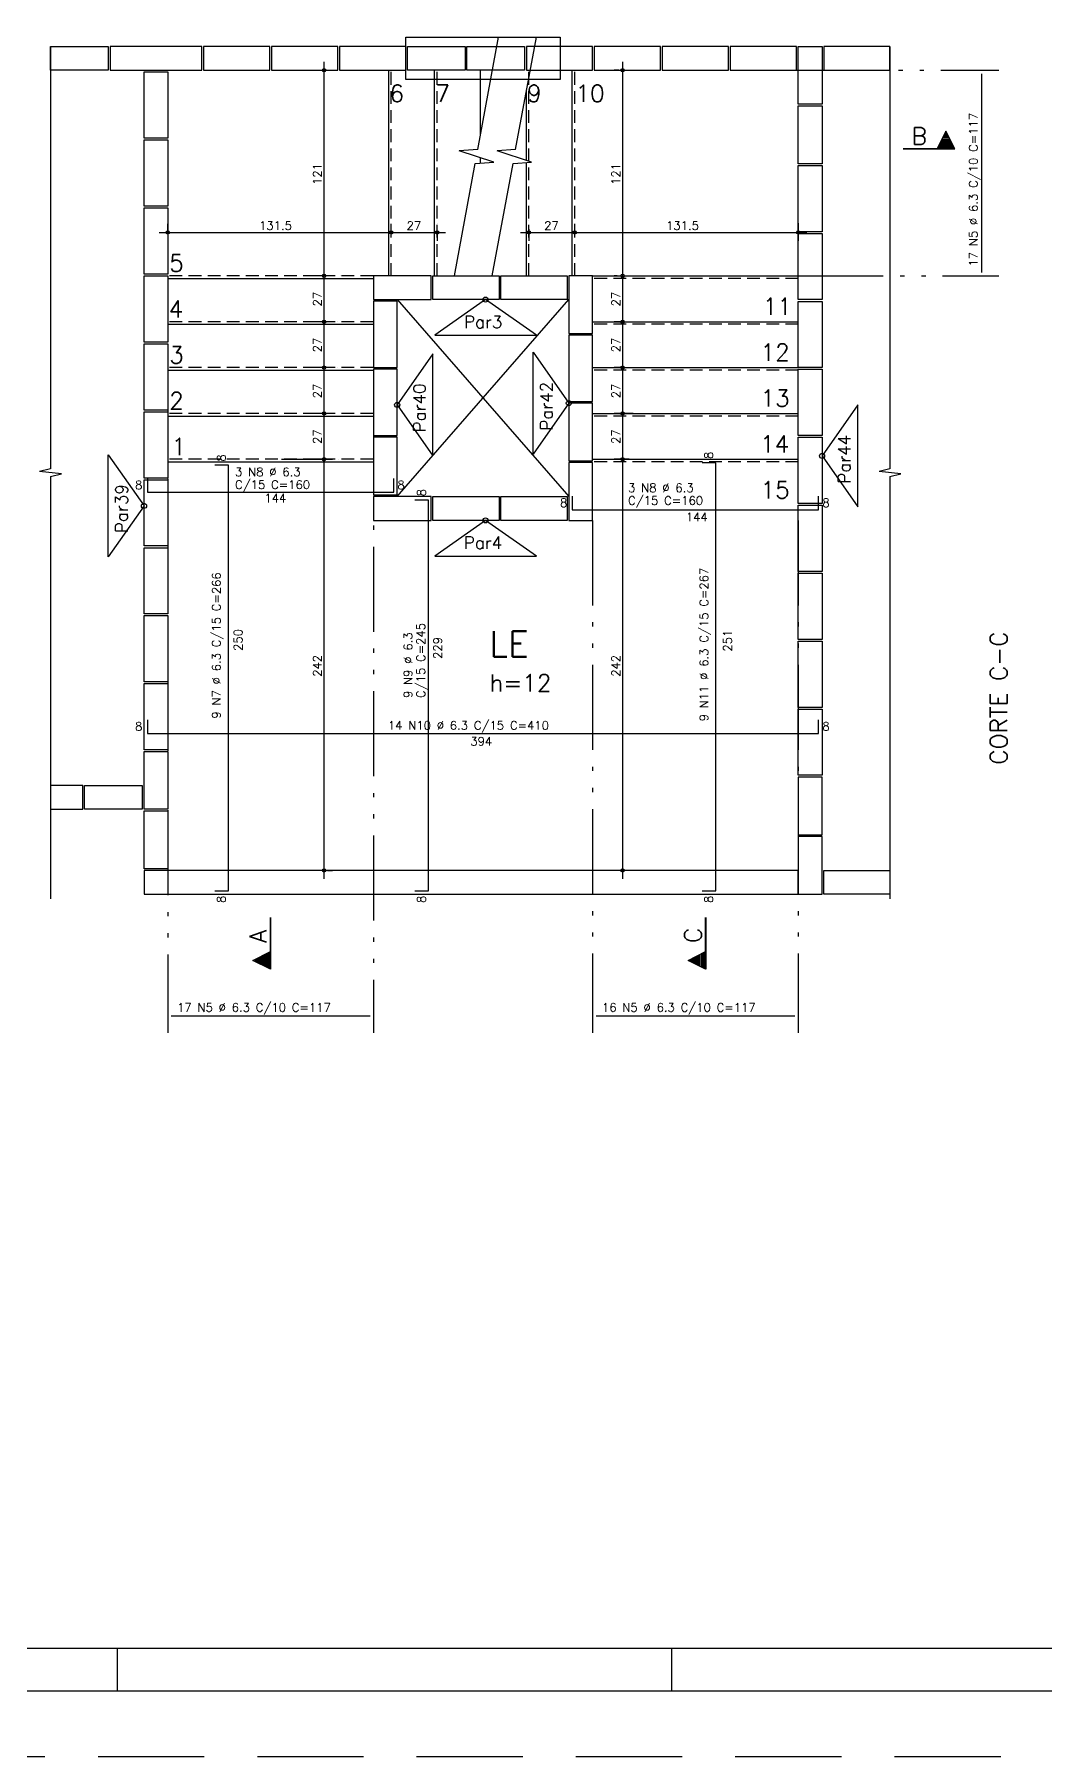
# Model space of a CAD drawing. Extents: x -3.5 to 84.5, y -1.5 to 60.9.
# Drawn here: x 17.46 to 41.23, y -1.55 to 39 of the extents above; entities that cross this region are included whole.
import ezdxf

# ---------------------------------------------------------------- set-up
doc = ezdxf.new("R2010")
doc.units = 0
doc.header["$MEASUREMENT"] = 0
for name, pattern in [('ESTILO_TQS_0001', [0.45, 0.3, -0.15]), ('ESTILO_TQS_0004', [3.3, 2, -0.4, 0.05, -0.4, 0.05, -0.4]), ('HIDDEN', [0.375, 0.25, -0.125])]:
    doc.linetypes.add(name, pattern=pattern)
doc.layers.get('0').update_dxf_attribs({"linetype": 'CONTINUOUS'})
doc.layers.get('Defpoints').update_dxf_attribs({"linetype": 'CONTINUOUS'})
for name, color, linetype in [('ARQ_FOLHA', 7, 'CONTINUOUS'), ('PENA_01', 1, 'CONTINUOUS'), ('PENA_02', 2, 'CONTINUOUS'), ('PENA_03', 3, 'CONTINUOUS'), ('PENA_04', 4, 'CONTINUOUS'), ('PENA_05', 5, 'CONTINUOUS')]:
    doc.layers.add(name, color=color, linetype=linetype)
doc.styles.get("Standard").update_dxf_attribs({"font": 'ROMANS.SHX'})

# ---------------------------------------------------------------- blocks, each defined once
blk = doc.blocks.new('FOLHA A1 - 841 X 594')
at = {"layer": 'ARQ_FOLHA', "color": 1}
for p, q in [((-631, 10), (-631, 0)), ((-500.5, 10), (-500.5, 0))]:
    blk.add_line(p, q, dxfattribs=at)
for points in [[(-841, 0), (0, 0), (0, 594), (-841, 594)], [(-816, 10), (-10, 10), (-10, 584), (-816, 584)]]:
    blk.add_lwpolyline(points, close=True, dxfattribs=at)
at = {"layer": 'Defpoints', "color": 8, "linetype": 'HIDDEN', "ltscale": 100}
blk.add_lwpolyline([(-860.5, 609.5), (-860.5, -15.5), (19.5, -15.5), (19.5, 609.5)], close=True, dxfattribs=at)
blk = doc.blocks.new('*U24')
blk.add_blockref('FOLHA A1 - 841 X 594', (0, 0))

msp = doc.modelspace()

# ---------------------------------------------------------------- linework, layer by layer
at = {"layer": 'PENA_01', "linetype": 'Continuous'}
for p, q in [((27.892, 36.291), (28.38, 38.934)), ((28.784, 36.291), (29.273, 38.934)), ((17.836, 38.714), (17.836, 28.771)), ((37.596, 38.714), (37.596, 28.771)), ((24.274, 33.114), (24.274, 38.354)), ((24.361, 38.154), (24.474, 38.154)), ((31.216, 38.154), (31.102, 38.154)), ((31.302, 38.354), (31.302, 33.114)), ((27.342, 33.314), (27.831, 35.958)), ((28.235, 33.314), (28.723, 35.958)), ((20.596, 34.334), (20.596, 34.537)), ((25.856, 34.442), (25.856, 34.537)), ((25.856, 34.442), (25.856, 34.537)), ((30.176, 34.465), (30.176, 34.537)), ((30.176, 34.465), (30.176, 34.537)), ((35.436, 34.556), (35.436, 34.137)), ((20.396, 34.337), (26.056, 34.337)), ((25.656, 34.337), (27.136, 34.337)), ((26.936, 34.35), (26.936, 34.137)), ((28.896, 34.337), (30.376, 34.337)), ((29.096, 34.415), (29.096, 34.137)), ((29.976, 34.337), (35.636, 34.337)), ((24.455, 33.314), (24.074, 33.314)), ((24.519, 33.314), (24.074, 33.314)), ((24.274, 32.034), (24.274, 33.514)), ((31.172, 33.314), (31.102, 33.314)), ((31.172, 33.314), (31.102, 33.314)), ((31.302, 33.514), (31.302, 32.034)), ((24.481, 32.234), (24.074, 32.234)), ((24.38, 32.234), (24.074, 32.234)), ((24.274, 30.954), (24.274, 32.434)), ((31.323, 32.234), (31.102, 32.234)), ((31.323, 32.234), (31.102, 32.234)), ((31.302, 32.434), (31.302, 30.954)), ((24.274, 29.874), (24.274, 31.354)), ((31.302, 31.354), (31.302, 29.874)), ((24.401, 31.154), (24.074, 31.154)), ((24.401, 31.154), (24.074, 31.154)), ((31.323, 31.154), (31.102, 31.154)), ((31.323, 31.154), (31.102, 31.154)), ((24.326, 30.074), (24.074, 30.074)), ((24.326, 30.074), (24.074, 30.074)), ((24.274, 28.794), (24.274, 30.274)), ((31.548, 30.074), (31.102, 30.074)), ((31.548, 30.074), (31.102, 30.074)), ((31.302, 30.274), (31.302, 28.794)), ((23.273, 28.994), (24.474, 28.994)), ((24.408, 28.994), (24.074, 28.994)), ((24.274, 19.114), (24.274, 29.194)), ((31.455, 28.994), (31.102, 28.994)), ((31.455, 28.994), (31.102, 28.994)), ((31.302, 29.194), (31.302, 19.114)), ((17.836, 28.589), (17.836, 18.645)), ((37.596, 28.589), (37.596, 18.645)), ((24.356, 19.314), (24.474, 19.314)), ((31.776, 19.314), (31.102, 19.314))]:
    msp.add_line(p, q, dxfattribs=at)
at = {"layer": 'PENA_01', "linetype": 'ESTILO_TQS_0001'}
for p, q in [((25.856, 33.314), (25.856, 38.154)), ((26.936, 33.314), (26.936, 38.154)), ((29.096, 33.314), (29.096, 38.154)), ((30.176, 33.314), (30.176, 38.154)), ((25.436, 33.314), (20.596, 33.314)), ((35.436, 33.254), (30.596, 33.254)), ((25.436, 32.234), (20.596, 32.234)), ((35.436, 32.174), (30.596, 32.174)), ((25.436, 31.154), (20.596, 31.154)), ((35.436, 31.094), (30.596, 31.094)), ((25.436, 30.074), (20.596, 30.074)), ((35.436, 30.014), (30.596, 30.014)), ((25.436, 28.994), (20.596, 28.994)), ((35.436, 28.934), (30.596, 28.934))]:
    msp.add_line(p, q, dxfattribs=at)
at = {"layer": 'PENA_01', "linetype": 'ESTILO_TQS_0004'}
for p, q in [((35.396, 38.154), (40.158, 38.154)), ((35.436, 33.314), (40.158, 33.314)), ((20.596, 30.934), (20.596, 15.488)), ((25.436, 30.336), (25.436, 15.488)), ((30.596, 27.556), (30.596, 15.488)), ((35.436, 27.556), (35.436, 15.488))]:
    msp.add_line(p, q, dxfattribs=at)
at = {"layer": 'PENA_01', "linetype": 'Continuous'}
for points in [[(19.196, 38.154), (17.836, 38.154), (17.836, 38.714), (19.196, 38.714), (19.196, 38.154)], [(21.396, 38.714), (19.236, 38.714), (19.236, 38.154), (21.396, 38.154), (21.396, 38.714)], [(21.436, 38.154), (22.996, 38.154), (22.996, 38.714), (21.436, 38.714), (21.436, 38.154)], [(23.036, 38.154), (24.596, 38.154), (24.596, 38.714), (23.036, 38.714), (23.036, 38.154)], [(24.636, 38.154), (26.196, 38.154), (26.196, 38.714), (24.636, 38.714), (24.636, 38.154)], [(27.596, 38.154), (26.236, 38.154), (26.236, 38.714), (27.596, 38.714), (27.596, 38.154)], [(28.996, 38.154), (27.636, 38.154), (27.636, 38.714), (28.996, 38.714), (28.996, 38.154)], [(29.036, 38.154), (30.596, 38.154), (30.596, 38.714), (29.036, 38.714), (29.036, 38.154)], [(30.636, 38.154), (32.196, 38.154), (32.196, 38.714), (30.636, 38.714), (30.636, 38.154)], [(32.236, 38.154), (33.796, 38.154), (33.796, 38.714), (32.236, 38.714), (32.236, 38.154)], [(33.836, 38.154), (35.396, 38.154), (35.396, 38.714), (33.836, 38.714), (33.836, 38.154)], [(35.996, 38.714), (35.996, 37.354), (35.436, 37.354), (35.436, 38.714), (35.996, 38.714)], [(36.036, 38.154), (37.596, 38.154), (37.596, 38.714), (36.036, 38.714), (36.036, 38.154)], [(20.036, 36.554), (20.036, 38.114), (20.596, 38.114), (20.596, 36.554), (20.036, 36.554)], [(35.996, 37.314), (35.996, 35.954), (35.436, 35.954), (35.436, 37.314), (35.996, 37.314)], [(20.036, 34.954), (20.036, 36.514), (20.596, 36.514), (20.596, 34.954), (20.036, 34.954)], [(35.436, 34.354), (35.436, 35.914), (35.996, 35.914), (35.996, 34.354), (35.436, 34.354)], [(20.036, 33.354), (20.036, 34.914), (20.596, 34.914), (20.596, 33.354), (20.036, 33.354)], [(35.436, 32.754), (35.436, 34.314), (35.996, 34.314), (35.996, 32.754), (35.436, 32.754)], [(20.036, 31.754), (20.036, 33.314), (20.596, 33.314), (20.596, 31.754), (20.036, 31.754)], [(25.436, 32.754), (26.796, 32.754), (26.796, 33.314), (25.436, 33.314), (25.436, 32.754)], [(26.836, 33.314), (28.396, 33.314), (28.396, 32.754), (26.836, 32.754), (26.836, 33.314)], [(28.436, 33.314), (29.996, 33.314), (29.996, 32.754), (28.436, 32.754), (28.436, 33.314)], [(30.036, 33.314), (30.036, 31.954), (30.596, 31.954), (30.596, 33.314), (30.036, 33.314)], [(25.996, 31.156), (25.996, 32.716), (25.436, 32.716), (25.436, 31.156), (25.996, 31.156)], [(25.996, 32.754), (30.036, 28.116)], [(25.996, 28.116), (30.036, 32.754)], [(35.436, 31.154), (35.436, 32.714), (35.996, 32.714), (35.996, 31.154), (35.436, 31.154)], [(20.036, 30.154), (20.036, 31.714), (20.596, 31.714), (20.596, 30.154), (20.036, 30.154)], [(30.596, 30.356), (30.596, 31.916), (30.036, 31.916), (30.036, 30.356), (30.596, 30.356)], [(25.996, 29.556), (25.996, 31.116), (25.436, 31.116), (25.436, 29.556), (25.996, 29.556)], [(35.436, 29.554), (35.436, 31.114), (35.996, 31.114), (35.996, 29.554), (35.436, 29.554)], [(20.036, 28.554), (20.036, 30.114), (20.596, 30.114), (20.596, 28.554), (20.036, 28.554)], [(30.596, 28.956), (30.596, 30.316), (30.036, 30.316), (30.036, 28.956), (30.596, 28.956)], [(25.436, 29.516), (25.436, 28.156), (25.996, 28.156), (25.996, 29.516), (25.436, 29.516)], [(35.436, 27.954), (35.436, 29.514), (35.996, 29.514), (35.996, 27.954), (35.436, 27.954)], [(30.596, 27.556), (30.596, 28.916), (30.036, 28.916), (30.036, 27.556), (30.596, 27.556)], [(20.036, 26.954), (20.036, 28.514), (20.596, 28.514), (20.596, 26.954), (20.036, 26.954)], [(25.436, 27.556), (26.796, 27.556), (26.796, 28.116), (25.436, 28.116), (25.436, 27.556)], [(26.836, 28.116), (28.396, 28.116), (28.396, 27.556), (26.836, 27.556), (26.836, 28.116)], [(28.436, 28.116), (29.996, 28.116), (29.996, 27.556), (28.436, 27.556), (28.436, 28.116)], [(35.436, 26.354), (35.436, 27.914), (35.996, 27.914), (35.996, 26.354), (35.436, 26.354)], [(20.036, 25.354), (20.036, 26.914), (20.596, 26.914), (20.596, 25.354), (20.036, 25.354)], [(35.436, 24.754), (35.436, 26.314), (35.996, 26.314), (35.996, 24.754), (35.436, 24.754)], [(20.036, 23.754), (20.036, 25.314), (20.596, 25.314), (20.596, 23.754), (20.036, 23.754)], [(35.436, 23.154), (35.436, 24.714), (35.996, 24.714), (35.996, 23.154), (35.436, 23.154)], [(20.036, 22.154), (20.036, 23.714), (20.596, 23.714), (20.596, 22.154), (20.036, 22.154)], [(35.436, 21.554), (35.436, 23.114), (35.996, 23.114), (35.996, 21.554), (35.436, 21.554)], [(20.036, 20.754), (20.036, 22.114), (20.596, 22.114), (20.596, 20.754), (20.036, 20.754)], [(35.996, 20.154), (35.996, 21.514), (35.436, 21.514), (35.436, 20.154), (35.996, 20.154)], [(17.836, 20.754), (18.596, 20.754), (18.596, 21.314)], [(18.596, 21.314), (17.836, 21.314)], [(18.636, 21.314), (19.996, 21.314), (19.996, 20.754), (18.636, 20.754), (18.636, 21.314)], [(20.036, 19.354), (20.036, 20.714), (20.596, 20.714), (20.596, 19.354), (20.036, 19.354)], [(35.996, 18.754), (35.996, 20.114), (35.436, 20.114), (35.436, 18.754), (35.996, 18.754)], [(20.036, 18.754), (35.436, 18.754), (35.436, 19.314), (20.036, 19.314), (20.036, 18.754)], [(36.036, 19.314), (37.596, 19.314), (37.596, 18.754), (36.036, 18.754), (36.036, 19.314)]]:
    msp.add_lwpolyline(points, dxfattribs=at)
at = {"layer": 'PENA_02', "linetype": 'Continuous'}
for points in [[(25.796, 33.314), (25.796, 38.154)], [(26.876, 33.314), (26.876, 38.154)], [(27.956, 36.635), (27.956, 38.154)], [(30.116, 33.314), (30.116, 38.154)], [(29.036, 36.033), (29.036, 37.651)], [(27.956, 35.968), (27.956, 36.094)], [(29.036, 33.314), (29.036, 35.983)], [(20.596, 33.254), (25.436, 33.254)], [(30.596, 33.314), (35.436, 33.314)], [(20.596, 32.174), (25.436, 32.174)], [(30.596, 32.234), (35.436, 32.234)], [(20.596, 31.094), (25.436, 31.094)], [(30.596, 31.154), (35.436, 31.154)], [(20.596, 30.014), (25.436, 30.014)], [(30.596, 30.074), (35.436, 30.074)], [(20.596, 28.934), (25.436, 28.934)], [(30.596, 28.994), (35.436, 28.994)]]:
    msp.add_lwpolyline(points, dxfattribs=at)
for centre, radius in [((24.274, 38.154), 0.04), ((24.274, 38.154), 0.02), ((31.302, 38.154), 0.04), ((31.302, 38.154), 0.02), ((20.596, 34.337), 0.04), ((20.596, 34.337), 0.02), ((25.856, 34.337), 0.04), ((25.856, 34.337), 0.04), ((25.856, 34.337), 0.02), ((25.856, 34.337), 0.02), ((26.936, 34.337), 0.04), ((26.936, 34.337), 0.02), ((29.096, 34.337), 0.04), ((29.096, 34.337), 0.02), ((30.176, 34.337), 0.04), ((30.176, 34.337), 0.04), ((30.176, 34.337), 0.02), ((30.176, 34.337), 0.02), ((35.436, 34.337), 0.04), ((35.436, 34.337), 0.02), ((24.274, 33.314), 0.04), ((24.274, 33.314), 0.04), ((24.274, 33.314), 0.02), ((24.274, 33.314), 0.02), ((31.302, 33.314), 0.04), ((31.302, 33.314), 0.04), ((31.302, 33.314), 0.02), ((31.302, 33.314), 0.02), ((24.274, 32.234), 0.04), ((24.274, 32.234), 0.04), ((24.274, 32.234), 0.02), ((24.274, 32.234), 0.02), ((31.302, 32.234), 0.04), ((31.302, 32.234), 0.04), ((31.302, 32.234), 0.02), ((31.302, 32.234), 0.02), ((24.274, 31.154), 0.04), ((24.274, 31.154), 0.04), ((24.274, 31.154), 0.02), ((24.274, 31.154), 0.02), ((31.302, 31.154), 0.04), ((31.302, 31.154), 0.04), ((31.302, 31.154), 0.02), ((31.302, 31.154), 0.02), ((24.274, 30.074), 0.04), ((24.274, 30.074), 0.04), ((24.274, 30.074), 0.02), ((24.274, 30.074), 0.02), ((31.302, 30.074), 0.04), ((31.302, 30.074), 0.04), ((31.302, 30.074), 0.02), ((31.302, 30.074), 0.02), ((24.274, 28.994), 0.04), ((24.274, 28.994), 0.04), ((24.274, 28.994), 0.02), ((24.274, 28.994), 0.02), ((31.302, 28.994), 0.04), ((31.302, 28.994), 0.04), ((31.302, 28.994), 0.02), ((31.302, 28.994), 0.02), ((24.274, 19.314), 0.04), ((24.274, 19.314), 0.02), ((31.302, 19.314), 0.04), ((31.302, 19.314), 0.02)]:
    msp.add_circle(centre, radius, dxfattribs=at)
at = {"layer": 'PENA_03', "linetype": 'Continuous'}
for p, q in [((24.161, 38.154), (24.161, 38.154)), ((31.416, 38.154), (31.416, 38.154)), ((27.892, 36.291), (27.456, 36.257)), ((28.267, 35.992), (27.456, 36.257)), ((28.784, 36.291), (28.348, 36.257)), ((29.16, 35.992), (28.348, 36.257)), ((27.831, 35.958), (28.267, 35.992)), ((28.723, 35.958), (29.16, 35.992)), ((26.936, 34.55), (26.936, 34.55)), ((29.096, 34.615), (29.096, 34.615)), ((35.436, 34.756), (35.436, 34.756)), ((20.596, 34.134), (20.596, 34.134)), ((25.856, 34.242), (25.856, 34.242)), ((25.856, 34.242), (25.856, 34.242)), ((30.176, 34.265), (30.176, 34.265)), ((30.176, 34.265), (30.176, 34.265)), ((24.655, 33.314), (24.655, 33.314)), ((24.719, 33.314), (24.719, 33.314)), ((31.372, 33.314), (31.372, 33.314)), ((31.372, 33.314), (31.372, 33.314)), ((24.58, 32.234), (24.58, 32.234)), ((24.681, 32.234), (24.681, 32.234)), ((31.523, 32.234), (31.523, 32.234)), ((31.523, 32.234), (31.523, 32.234)), ((24.601, 31.154), (24.601, 31.154)), ((24.601, 31.154), (24.601, 31.154)), ((31.523, 31.154), (31.523, 31.154)), ((31.523, 31.154), (31.523, 31.154)), ((24.526, 30.074), (24.526, 30.074)), ((24.526, 30.074), (24.526, 30.074)), ((31.748, 30.074), (31.748, 30.074)), ((31.748, 30.074), (31.748, 30.074)), ((23.073, 28.994), (23.073, 28.994)), ((24.608, 28.994), (24.608, 28.994)), ((31.655, 28.994), (31.655, 28.994)), ((31.655, 28.994), (31.655, 28.994)), ((17.836, 28.771), (17.579, 28.71)), ((18.093, 28.649), (17.579, 28.71)), ((17.836, 28.589), (18.093, 28.649)), ((37.596, 28.771), (37.339, 28.71)), ((37.853, 28.649), (37.339, 28.71)), ((37.596, 28.589), (37.853, 28.649)), ((24.156, 19.314), (24.156, 19.314)), ((31.976, 19.314), (31.976, 19.314))]:
    msp.add_line(p, q, dxfattribs=at)
for points in [[(26.196, 38.934), (29.836, 38.934), (29.836, 37.934), (26.196, 37.934), (26.196, 38.934)], [(39.119, 36.307), (38.914, 36.716), (38.709, 36.307), (39.119, 36.307)], [(29.278, 31.914), (28.078, 32.754), (26.878, 31.914), (29.278, 31.914)], [(26.836, 31.476), (25.996, 30.276), (26.836, 29.076), (26.836, 31.476)], [(29.196, 31.516), (30.036, 30.316), (29.196, 29.116), (29.196, 31.516)], [(36.836, 30.274), (35.996, 29.074), (36.836, 27.874), (36.836, 30.274)], [(19.196, 29.098), (20.036, 27.898), (19.196, 26.698), (19.196, 29.098)], [(29.278, 26.716), (28.078, 27.556), (26.878, 26.716), (29.278, 26.716)], [(23.014, 16.993), (22.605, 17.197), (23.014, 17.402), (23.014, 16.993)], [(33.257, 16.993), (32.848, 17.197), (33.257, 17.402), (33.257, 16.993)]]:
    msp.add_lwpolyline(points, dxfattribs=at)
for centre in [(28.078, 32.754), (25.996, 30.276), (30.036, 30.316), (35.996, 29.074), (20.036, 27.898), (28.078, 27.556)]:
    msp.add_circle(centre, 0.06, dxfattribs=at)
at = {"layer": 'PENA_04', "linetype": 'Continuous'}
for p, q in [((38.914, 36.72), (38.708, 36.307)), ((38.914, 36.716), (38.709, 36.307)), ((39.024, 36.497), (38.804, 36.497)), ((39.008, 36.528), (38.82, 36.528)), ((38.992, 36.56), (38.836, 36.56)), ((38.976, 36.592), (38.852, 36.592)), ((38.96, 36.624), (38.868, 36.624)), ((38.944, 36.656), (38.884, 36.656)), ((38.928, 36.688), (38.9, 36.688)), ((39.121, 36.305), (38.914, 36.72)), ((39.119, 36.307), (38.914, 36.716)), ((39.119, 36.307), (37.906, 36.307)), ((37.906, 36.305), (39.121, 36.305)), ((39.104, 36.337), (38.725, 36.337)), ((39.088, 36.369), (38.741, 36.369)), ((39.072, 36.401), (38.756, 36.401)), ((39.056, 36.433), (38.772, 36.433)), ((39.04, 36.465), (38.788, 36.465)), ((23.014, 16.993), (23.014, 18.206)), ((23.016, 18.206), (23.016, 16.99)), ((33.257, 16.993), (33.257, 18.206)), ((33.259, 18.206), (33.259, 16.99)), ((22.601, 17.197), (23.014, 17.404)), ((23.016, 16.99), (22.601, 17.197)), ((22.605, 17.197), (23.014, 17.402)), ((23.014, 16.993), (22.605, 17.197)), ((22.633, 17.183), (22.633, 17.211)), ((22.665, 17.167), (22.665, 17.227)), ((22.697, 17.152), (22.697, 17.243)), ((22.729, 17.136), (22.729, 17.259)), ((22.76, 17.12), (22.76, 17.275)), ((22.793, 17.104), (22.792, 17.291)), ((22.824, 17.088), (22.824, 17.307)), ((22.856, 17.072), (22.856, 17.323)), ((22.888, 17.056), (22.888, 17.339)), ((22.92, 17.04), (22.92, 17.355)), ((22.952, 17.024), (22.952, 17.371)), ((22.984, 17.008), (22.984, 17.387)), ((32.844, 17.197), (33.257, 17.404)), ((33.259, 16.99), (32.844, 17.197)), ((32.848, 17.197), (33.257, 17.402)), ((33.257, 16.993), (32.848, 17.197)), ((32.876, 17.183), (32.876, 17.211)), ((32.908, 17.167), (32.908, 17.227)), ((32.939, 17.152), (32.939, 17.243)), ((32.971, 17.136), (32.971, 17.259)), ((33.003, 17.12), (33.003, 17.275)), ((33.035, 17.104), (33.035, 17.291)), ((33.067, 17.088), (33.067, 17.307)), ((33.099, 17.072), (33.099, 17.323)), ((33.131, 17.056), (33.131, 17.339)), ((33.163, 17.04), (33.163, 17.355)), ((33.195, 17.024), (33.195, 17.371)), ((33.227, 17.008), (33.227, 17.387))]:
    msp.add_line(p, q, dxfattribs=at)
at = {"layer": 'PENA_05', "linetype": 'Continuous'}
for p, q in [((39.758, 33.394), (39.758, 38.074)), ((22.022, 28.854), (21.702, 28.854)), ((22.022, 18.834), (22.022, 28.854)), ((33.493, 28.914), (33.173, 28.914)), ((33.493, 18.834), (33.493, 28.914)), ((20.116, 28.544), (20.116, 28.224)), ((25.916, 28.224), (25.916, 28.544)), ((20.116, 28.224), (25.916, 28.224)), ((26.734, 28.036), (26.414, 28.036)), ((26.734, 18.834), (26.734, 28.036)), ((30.116, 28.124), (30.116, 27.804)), ((35.916, 27.804), (35.916, 28.124)), ((30.116, 27.804), (35.916, 27.804)), ((20.116, 22.862), (20.116, 22.542)), ((35.916, 22.542), (35.916, 22.862)), ((20.116, 22.542), (35.916, 22.542)), ((21.702, 18.834), (22.022, 18.834)), ((26.414, 18.834), (26.734, 18.834)), ((33.173, 18.834), (33.493, 18.834)), ((20.676, 15.888), (25.356, 15.888)), ((30.676, 15.888), (35.356, 15.888))]:
    msp.add_line(p, q, dxfattribs=at)

# ---------------------------------------------------------------- block references
at = {"xscale": 0.09999999999999938, "yscale": 0.09999999999999938, "zscale": 0.09999999999999938}
msp.add_blockref('*U24', (82.504, 0), dxfattribs=at)

# ---------------------------------------------------------------- texts
at = {"layer": 'PENA_03', "linetype": 'Continuous'}
for s, height, p in [('6', 0.4, (25.816, 37.411)), ('7', 0.4, (26.896, 37.411)), ('9', 0.4, (29.053, 37.411)), ('10', 0.4, (30.192, 37.411)), ('131.5', 0.2, (22.746, 34.397)), ('27', 0.2, (26.216, 34.397)), ('27', 0.2, (29.456, 34.397)), ('131.5', 0.2, (32.326, 34.397)), ('5', 0.4, (20.628, 33.414)), ('4', 0.4, (20.619, 32.334)), ('11', 0.4, (34.601, 32.394)), ('Par3', 0.288, (27.57, 32.084)), ('3', 0.4, (20.628, 31.254)), ('12', 0.4, (34.549, 31.314)), ('2', 0.4, (20.628, 30.174)), ('13', 0.4, (34.549, 30.234)), ('1', 0.4, (20.679, 29.094)), ('14', 0.4, (34.541, 29.154)), ('3 N8 %%c 6.3', 0.2, (22.18, 28.597)), ('8', 0.2, (19.828, 28.29)), ('C/15 C=160', 0.2, (22.18, 28.297)), ('8', 0.2, (26.003, 28.29)), ('3 N8 %%c 6.3', 0.2, (31.431, 28.223)), ('15', 0.4, (34.549, 28.074)), ('144', 0.2, (22.869, 27.981)), ('8', 0.2, (29.828, 27.87)), ('C/15 C=160', 0.2, (31.431, 27.923)), ('8', 0.2, (36.003, 27.87)), ('144', 0.2, (32.791, 27.537)), ('Par4', 0.288, (27.564, 26.886)), ('LE', 0.6, (28.169, 24.345)), ('h=12', 0.4, (28.169, 23.529)), ('8', 0.2, (19.828, 22.608)), ('14 N10 %%c 6.3 C/15 C=410', 0.2, (25.778, 22.629)), ('8', 0.2, (36.003, 22.608)), ('394', 0.2, (27.716, 22.254)), ('17 N5 %%c 6.3 C/10 C=117', 0.2, (20.816, 15.988)), ('16 N5 %%c 6.3 C/10 C=117', 0.2, (30.816, 15.988))]:
    msp.add_text(s, height=height, dxfattribs=at).set_placement(p)
for s, height, p in [('17 N5 %%c 6.3 C/10 C=117', 0.2, (39.658, 33.534)), ('121', 0.2, (24.214, 35.454)), ('121', 0.2, (31.242, 35.454)), ('27', 0.2, (24.214, 32.594)), ('27', 0.2, (31.242, 32.594)), ('27', 0.2, (24.214, 31.514)), ('27', 0.2, (31.242, 31.514)), ('27', 0.2, (24.214, 30.434)), ('Par40', 0.288, (26.666, 29.632)), ('Par42', 0.288, (29.654, 29.671)), ('27', 0.2, (31.242, 30.434)), ('27', 0.2, (24.214, 29.354)), ('27', 0.2, (31.242, 29.354)), ('Par44', 0.288, (36.666, 28.423)), ('8', 0.2, (21.956, 28.942)), ('8', 0.2, (33.427, 29.002)), ('Par39', 0.288, (19.654, 27.26)), ('8', 0.2, (26.668, 28.123)), ('9 N11 %%c 6.3 C/15 C=267', 0.2, (33.316, 22.824)), ('9 N7 %%c 6.3 C/15 C=266', 0.2, (21.839, 22.889)), ('250', 0.2, (22.351, 24.485)), ('9 N9 %%c 6.3', 0.2, (26.351, 23.374)), ('C/15 C=245', 0.2, (26.651, 23.374)), ('229', 0.2, (27.049, 24.296)), ('251', 0.2, (33.872, 24.466)), ('242', 0.2, (24.214, 23.874)), ('242', 0.2, (31.242, 23.874)), ('8', 0.2, (21.956, 18.547)), ('8', 0.2, (26.668, 18.547)), ('8', 0.2, (33.427, 18.547))]:
    msp.add_text(s, height=height, rotation=90, dxfattribs=at).set_placement(p)
at = {"layer": 'PENA_04', "linetype": 'Continuous'}
msp.add_text('B', height=0.4, dxfattribs=at).set_placement((38.106, 36.405))
for s, p in [('A', (22.916, 17.606)), ('C', (33.159, 17.606))]:
    msp.add_text(s, height=0.4, rotation=90, dxfattribs=at).set_placement(p)
at = {"layer": 'PENA_05', "linetype": 'Continuous'}
msp.add_text('CORTE C-C', height=0.4, rotation=90, dxfattribs=at).set_placement((40.354, 21.803))

doc.saveas('drawing.dxf')
